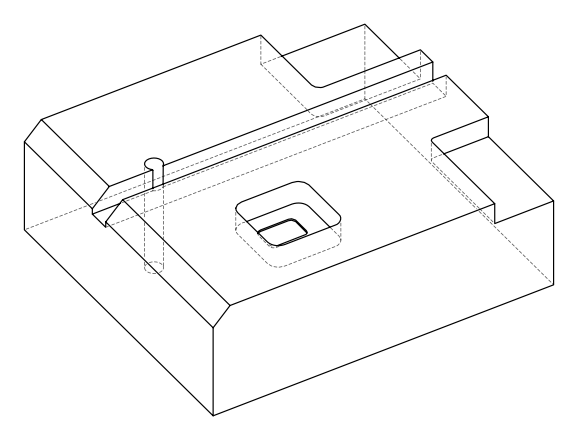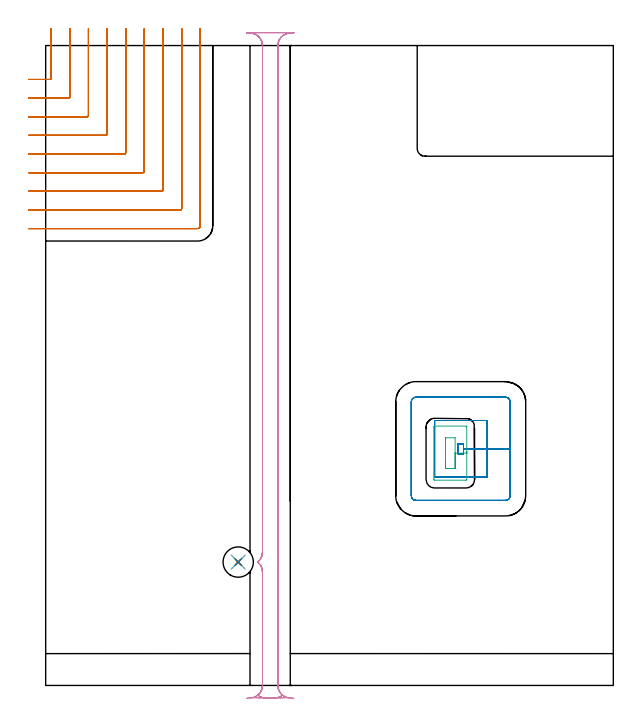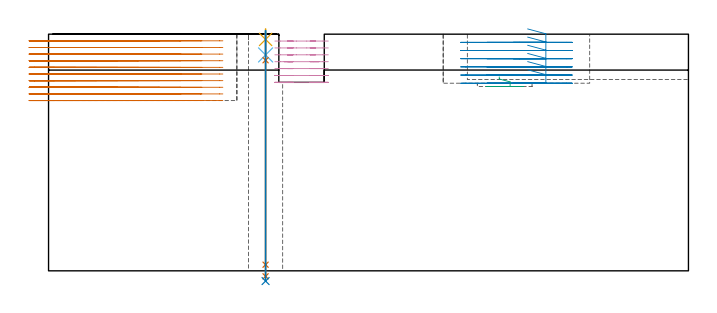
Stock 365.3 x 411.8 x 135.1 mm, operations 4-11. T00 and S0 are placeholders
(PLAN: 11 operations, 9 tool changes, 118.7 min)
(1 AREA_MILL | FG_CHAMFER_SURFACE | UGT0205_001 | 8.66 min | 29299 mm3)
(2 AREA_MILL_1 | FG_CHAMFER_SURFACE_1 | UGT0205_001 | 13.55 min | 45353 mm3)
(3 MILL_CORNER_NOTCH_RECTANGULAR | CORNER_NOTCH_RECTANGULAR | NXT0201_009 | Follow Part, ap 2, ae 75% | 47.07 min | 232614 mm3)
(4 MILL_CORNER_NOTCH_RECTANGULAR_1 | CORNER_NOTCH_RECTANGULAR_1 | NXT0201_012 | Follow Part, ap 4, ae 75% | 28.29 min | 511788 mm3)
(5 MILL_RECTANGULAR_POCKET | POCKET_RECTANGULAR_STRAIGHT | UGT0201_136 | Follow Part, ap 5, ae 75% | 6.44 min | 198214 mm3)
(6 MILL_RECTANGULAR_POCKET_1 | POCKET_RECTANGULAR_STRAIGHT_1 | NXT0201_013 | Follow Part, ap 2.5, ae 75% | 0.44 min | 2610 mm3)
(7 MILL_RECTANGULAR_SLOT | SLOT_RECTANGULAR | NXT0201_012 | Follow Part, ap 4, ae 75% | 12.87 min | 290735 mm3)
(8 SPOT_DRILL | STEP1HOLE | NXT0321_9005460120000 | 0.05 min | 194 mm3)
(9 DRILL_BLIND_HOLE_INTO_CENTER | STEP1HOLE | UGT0301_198 | 0.06 min | 540 mm3)
(10 GUN_DRILL_THROUGH_HOLE | STEP1HOLE | UGT0307_003 | 0.65 min | 4569 mm3)
(11 SPADE_DRILL_TO_ENLARGE_THROUGH_HOLE | STEP1HOLE | UGT0306_010 | 0.57 min | 33753 mm3)
(TOOL UGT0205_001 | Chamfer Mill 20 x 3 x 45 deg. | D20 FL50 Z2)
(TOOL NXT0201_009 | ENDMILL 8mm [2P460-0800-NA 1630] | D8 FL26 Z6)
(TOOL NXT0201_012 | ENDMILL 16mm [2P460-1600-NA 1630] | D16 FL38 Z6)
(TOOL UGT0201_136 | Carbide End Mill 20.0 | D20 FL30 Z4)
(TOOL NXT0201_013 | ENDMILL 10mm | D10 FL30 Z4)
(TOOL NXT0321_9005460120000 | NC Spot Drill, 142deg, 12mm, Carbide, Uncoated | D12 PA142 FL30 Z2)
(TOOL UGT0301_198 | Twist Drill 7.9 mm | D7.9 PA118 FL73 Z2)
(TOOL UGT0307_003 | Gun Drill 7 mm | D7 PA130 FL24 Z1)
(TOOL UGT0306_010 | Spade Drill 19.5mm | D19.5 PA132 FL10 Z2)
(OP 4 MILL_CORNER_NOTCH_RECTANGULAR_1)
G17 G21 G94 G90
T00 M6
G54
G17 G0 G90 X-11. Y390. S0 M3
G43 Z145.1 H1
Z131.31
G94 G1 X-8. F250.
X2.707 F500.
G3 X3.5 Y390.793 R0.8
G1 Y419.8
Y422.8 F250.
G0 Z145.1
X-11. Y378.
Z131.31
G1 X-8.
X14.706 F500.
G3 X15.5 Y378.794 R0.8
G1 Y419.8
Y422.8 F250.
G0 Z145.1
X-11. Y366.
Z131.31
G1 X-8.
X26.706 F500.
G3 X27.5 Y366.794 R0.8
G1 Y419.8
Y422.8 F250.
G0 Z145.1
X-11. Y354.
Z131.31
G1 X-8.
X38.706 F500.
G3 X39.5 Y354.794 R0.8
G1 Y419.8
Y422.8 F250.
G0 Z145.1
X-11. Y342.
Z131.31
G1 X-8.
X50.705 F500.
G3 X51.5 Y342.795 R0.8
G1 Y419.8
Y422.8 F250.
G0 Z145.1
X-11. Y330.
Z131.31
G1 X-8.
X62.705 F500.
G3 X63.5 Y330.795 R0.8
G1 Y419.8
Y422.8 F250.
G0 Z145.1
X-11. Y318.
Z131.31
G1 X-8.
X74.705 F500.
G3 X75.5 Y318.795 R0.8
G1 Y419.8
Y422.8 F250.
G0 Z145.1
X-11. Y306.
Z131.31
G1 X-8.
X86.704 F500.
G3 X87.5 Y306.796 R0.8
G1 Y419.8
Y422.8 F250.
G0 Z145.1
X-11. Y294.
Z131.31
G1 X-8.
X97.7 F500.
G3 X99.5 Y295.8 R1.8
G1 Y419.8
Y422.8 F250.
G0 Z145.1
X-11. Y390.
Z127.52
G1 X-8.
X2.707 F500.
G3 X3.5 Y390.793 R0.8
G1 Y419.8
Y422.8 F250.
G0 Z145.1
X-11. Y378.
Z127.52
G1 X-8.
X14.706 F500.
G3 X15.5 Y378.794 R0.8
G1 Y419.8
Y422.8 F250.
G0 Z145.1
X-11. Y366.
Z127.52
G1 X-8.
X26.706 F500.
G3 X27.5 Y366.794 R0.8
G1 Y419.8
Y422.8 F250.
G0 Z145.1
X-11. Y354.
Z127.52
G1 X-8.
X38.706 F500.
G3 X39.5 Y354.794 R0.8
G1 Y419.8
Y422.8 F250.
G0 Z145.1
X-11. Y342.
Z127.52
G1 X-8.
X50.705 F500.
G3 X51.5 Y342.795 R0.8
G1 Y419.8
Y422.8 F250.
G0 Z145.1
X-11. Y330.
Z127.52
G1 X-8.
X62.705 F500.
G3 X63.5 Y330.795 R0.8
G1 Y419.8
Y422.8 F250.
G0 Z145.1
X-11. Y318.
Z127.52
G1 X-8.
X74.705 F500.
G3 X75.5 Y318.795 R0.8
G1 Y419.8
Y422.8 F250.
G0 Z145.1
X-11. Y306.
Z127.52
G1 X-8.
X86.704 F500.
G3 X87.5 Y306.796 R0.8
G1 Y419.8
Y422.8 F250.
G0 Z145.1
X-11. Y294.
Z127.52
G1 X-8.
X97.7 F500.
G3 X99.5 Y295.8 R1.8
G1 Y419.8
Y422.8 F250.
G0 Z145.1
X-11. Y390.
Z123.73
G1 X-8.
X2.707 F500.
G3 X3.5 Y390.793 R0.8
G1 Y419.8
Y422.8 F250.
G0 Z145.1
X-11. Y378.
Z123.73
G1 X-8.
X14.706 F500.
G3 X15.5 Y378.794 R0.8
G1 Y419.8
Y422.8 F250.
G0 Z145.1
X-11. Y366.
Z123.73
G1 X-8.
X26.706 F500.
G3 X27.5 Y366.794 R0.8
G1 Y419.8
Y422.8 F250.
G0 Z145.1
X-11. Y354.
Z123.73
G1 X-8.
X38.706 F500.
G3 X39.5 Y354.794 R0.8
G1 Y419.8
Y422.8 F250.
G0 Z145.1
X-11. Y342.
Z123.73
G1 X-8.
X50.705 F500.
G3 X51.5 Y342.795 R0.8
G1 Y419.8
Y422.8 F250.
G0 Z145.1
X-11. Y330.
Z123.73
G1 X-8.
X62.705 F500.
G3 X63.5 Y330.795 R0.8
G1 Y419.8
Y422.8 F250.
G0 Z145.1
X-11. Y318.
Z123.73
G1 X-8.
X74.705 F500.
G3 X75.5 Y318.795 R0.8
G1 Y419.8
Y422.8 F250.
G0 Z145.1
X-11. Y306.
Z123.73
G1 X-8.
X86.704 F500.
G3 X87.5 Y306.796 R0.8
G1 Y419.8
Y422.8 F250.
G0 Z145.1
X-11. Y294.
Z123.73
G1 X-8.
X97.7 F500.
G3 X99.5 Y295.8 R1.8
G1 Y419.8
Y422.8 F250.
G0 Z145.1
X-11. Y390.
Z119.94
G1 X-8.
X2.707 F500.
G3 X3.5 Y390.793 R0.8
G1 Y419.8
Y422.8 F250.
G0 Z145.1
X-11. Y378.
Z119.94
G1 X-8.
X14.706 F500.
G3 X15.5 Y378.794 R0.8
G1 Y419.8
Y422.8 F250.
G0 Z145.1
X-11. Y366.
Z119.94
G1 X-8.
X26.706 F500.
G3 X27.5 Y366.794 R0.8
G1 Y419.8
Y422.8 F250.
G0 Z145.1
X-11. Y354.
Z119.94
G1 X-8.
X38.706 F500.
G3 X39.5 Y354.794 R0.8
G1 Y419.8
Y422.8 F250.
G0 Z145.1
X-11. Y342.
Z119.94
G1 X-8.
X50.705 F500.
G3 X51.5 Y342.795 R0.8
G1 Y419.8
Y422.8 F250.
G0 Z145.1
X-11. Y330.
Z119.94
G1 X-8.
X62.705 F500.
G3 X63.5 Y330.795 R0.8
G1 Y419.8
Y422.8 F250.
G0 Z145.1
X-11. Y318.
Z119.94
G1 X-8.
X74.705 F500.
G3 X75.5 Y318.795 R0.8
G1 Y419.8
Y422.8 F250.
G0 Z145.1
X-11. Y306.
Z119.94
G1 X-8.
X86.704 F500.
G3 X87.5 Y306.796 R0.8
G1 Y419.8
Y422.8 F250.
G0 Z145.1
X-11. Y294.
Z119.94
G1 X-8.
X97.7 F500.
G3 X99.5 Y295.8 R1.8
G1 Y419.8
Y422.8 F250.
G0 Z145.1
X-11. Y390.
Z116.15
G1 X-8.
X2.707 F500.
G3 X3.5 Y390.793 R0.8
G1 Y419.8
Y422.8 F250.
G0 Z145.1
X-11. Y378.
Z116.15
G1 X-8.
X14.706 F500.
G3 X15.5 Y378.794 R0.8
G1 Y419.8
Y422.8 F250.
G0 Z145.1
X-11. Y366.
Z116.15
G1 X-8.
X26.706 F500.
G3 X27.5 Y366.794 R0.8
G1 Y419.8
Y422.8 F250.
G0 Z145.1
X-11. Y354.
Z116.15
G1 X-8.
X38.706 F500.
G3 X39.5 Y354.794 R0.8
G1 Y419.8
Y422.8 F250.
G0 Z145.1
X-11. Y342.
Z116.15
G1 X-8.
X50.705 F500.
G3 X51.5 Y342.795 R0.8
G1 Y419.8
Y422.8 F250.
G0 Z145.1
X-11. Y330.
Z116.15
G1 X-8.
X62.705 F500.
G3 X63.5 Y330.795 R0.8
G1 Y419.8
Y422.8 F250.
G0 Z145.1
X-11. Y318.
Z116.15
G1 X-8.
X74.705 F500.
G3 X75.5 Y318.795 R0.8
G1 Y419.8
Y422.8 F250.
G0 Z145.1
X-11. Y306.
Z116.15
G1 X-8.
X86.704 F500.
G3 X87.5 Y306.796 R0.8
G1 Y419.8
Y422.8 F250.
G0 Z145.1
X-11. Y294.
Z116.15
G1 X-8.
X97.7 F500.
G3 X99.5 Y295.8 R1.8
G1 Y419.8
Y422.8 F250.
G0 Z145.1
X-11. Y390.
Z112.36
G1 X-8.
X2.707 F500.
G3 X3.5 Y390.793 R0.8
G1 Y419.8
Y422.8 F250.
G0 Z145.1
X-11. Y378.
Z112.36
G1 X-8.
X14.706 F500.
G3 X15.5 Y378.794 R0.8
G1 Y419.8
Y422.8 F250.
G0 Z145.1
X-11. Y366.
Z112.36
G1 X-8.
X26.706 F500.
G3 X27.5 Y366.794 R0.8
G1 Y419.8
Y422.8 F250.
G0 Z145.1
X-11. Y354.
Z112.36
G1 X-8.
X38.706 F500.
G3 X39.5 Y354.794 R0.8
G1 Y419.8
Y422.8 F250.
G0 Z145.1
X-11. Y342.
Z112.36
G1 X-8.
X50.705 F500.
G3 X51.5 Y342.795 R0.8
G1 Y419.8
Y422.8 F250.
G0 Z145.1
X-11. Y330.
Z112.36
G1 X-8.
X62.705 F500.
G3 X63.5 Y330.795 R0.8
G1 Y419.8
Y422.8 F250.
G0 Z145.1
X-11. Y318.
Z112.36
G1 X-8.
X74.705 F500.
G3 X75.5 Y318.795 R0.8
G1 Y419.8
Y422.8 F250.
G0 Z145.1
X-11. Y306.
Z112.36
G1 X-8.
X86.704 F500.
G3 X87.5 Y306.796 R0.8
G1 Y419.8
Y422.8 F250.
G0 Z145.1
X-11. Y294.
Z112.36
G1 X-8.
X97.7 F500.
G3 X99.5 Y295.8 R1.8
G1 Y419.8
Y422.8 F250.
G0 Z145.1
X-11. Y390.
Z108.57
G1 X-8.
X2.707 F500.
G3 X3.5 Y390.793 R0.8
G1 Y419.8
Y422.8 F250.
G0 Z145.1
X-11. Y378.
Z108.57
G1 X-8.
X14.706 F500.
G3 X15.5 Y378.794 R0.8
G1 Y419.8
Y422.8 F250.
G0 Z145.1
X-11. Y366.
Z108.57
G1 X-8.
X26.706 F500.
G3 X27.5 Y366.794 R0.8
G1 Y419.8
Y422.8 F250.
G0 Z145.1
X-11. Y354.
Z108.57
G1 X-8.
X38.706 F500.
G3 X39.5 Y354.794 R0.8
G1 Y419.8
Y422.8 F250.
G0 Z145.1
X-11. Y342.
Z108.57
G1 X-8.
X50.705 F500.
G3 X51.5 Y342.795 R0.8
G1 Y419.8
Y422.8 F250.
G0 Z145.1
X-11. Y330.
Z108.57
G1 X-8.
X62.705 F500.
G3 X63.5 Y330.795 R0.8
G1 Y419.8
Y422.8 F250.
G0 Z145.1
X-11. Y318.
Z108.57
G1 X-8.
X74.705 F500.
G3 X75.5 Y318.795 R0.8
G1 Y419.8
Y422.8 F250.
G0 Z145.1
X-11. Y306.
Z108.57
G1 X-8.
X86.704 F500.
G3 X87.5 Y306.796 R0.8
G1 Y419.8
Y422.8 F250.
G0 Z145.1
X-11. Y294.
Z108.57
G1 X-8.
X97.7 F500.
G3 X99.5 Y295.8 R1.8
G1 Y419.8
Y422.8 F250.
G0 Z145.1
X-11. Y390.
Z104.78
G1 X-8.
X2.707 F500.
G3 X3.5 Y390.793 R0.8
G1 Y419.8
Y422.8 F250.
G0 Z145.1
X-11. Y378.
Z104.78
G1 X-8.
X14.706 F500.
G3 X15.5 Y378.794 R0.8
G1 Y419.8
Y422.8 F250.
G0 Z145.1
X-11. Y366.
Z104.78
G1 X-8.
X26.706 F500.
G3 X27.5 Y366.794 R0.8
G1 Y419.8
Y422.8 F250.
G0 Z145.1
X-11. Y354.
Z104.78
G1 X-8.
X38.706 F500.
G3 X39.5 Y354.794 R0.8
G1 Y419.8
Y422.8 F250.
G0 Z145.1
X-11. Y342.
Z104.78
G1 X-8.
X50.705 F500.
G3 X51.5 Y342.795 R0.8
G1 Y419.8
Y422.8 F250.
G0 Z145.1
X-11. Y330.
Z104.78
G1 X-8.
X62.705 F500.
G3 X63.5 Y330.795 R0.8
G1 Y419.8
Y422.8 F250.
G0 Z145.1
X-11. Y318.
Z104.78
G1 X-8.
X74.705 F500.
G3 X75.5 Y318.795 R0.8
G1 Y419.8
Y422.8 F250.
G0 Z145.1
X-11. Y306.
Z104.78
G1 X-8.
X86.704 F500.
G3 X87.5 Y306.796 R0.8
G1 Y419.8
Y422.8 F250.
G0 Z145.1
X-11. Y294.
Z104.78
G1 X-8.
X97.7 F500.
G3 X99.5 Y295.8 R1.8
G1 Y419.8
Y422.8 F250.
G0 Z145.1
X-11. Y390.
Z100.99
G1 X-8.
X2.707 F500.
G3 X3.5 Y390.793 R0.8
G1 Y419.8
Y422.8 F250.
G0 Z145.1
X-11. Y378.
Z100.99
G1 X-8.
X14.706 F500.
G3 X15.5 Y378.794 R0.8
G1 Y419.8
Y422.8 F250.
G0 Z145.1
X-11. Y366.
Z100.99
G1 X-8.
X26.706 F500.
G3 X27.5 Y366.794 R0.8
G1 Y419.8
Y422.8 F250.
G0 Z145.1
X-11. Y354.
Z100.99
G1 X-8.
X38.706 F500.
G3 X39.5 Y354.794 R0.8
G1 Y419.8
Y422.8 F250.
G0 Z145.1
X-11. Y342.
Z100.99
G1 X-8.
X50.705 F500.
G3 X51.5 Y342.795 R0.8
G1 Y419.8
Y422.8 F250.
G0 Z145.1
X-11. Y330.
Z100.99
G1 X-8.
X62.705 F500.
G3 X63.5 Y330.795 R0.8
G1 Y419.8
Y422.8 F250.
G0 Z145.1
X-11. Y318.
Z100.99
G1 X-8.
X74.705 F500.
G3 X75.5 Y318.795 R0.8
G1 Y419.8
Y422.8 F250.
G0 Z145.1
X-11. Y306.
Z100.99
G1 X-8.
X86.704 F500.
G3 X87.5 Y306.796 R0.8
G1 Y419.8
Y422.8 F250.
G0 Z145.1
X-11. Y294.
Z100.99
G1 X-8.
X97.7 F500.
G3 X99.5 Y295.8 R1.8
G1 Y419.8
Y422.8 F250.
G0 Z145.1
X-11. Y390.
Z97.2
G1 X-8.
X2.707 F500.
G3 X3.5 Y390.793 R0.8
G1 Y419.8
Y422.8 F250.
G0 Z145.1
X-11. Y378.
Z97.2
G1 X-8.
X14.706 F500.
G3 X15.5 Y378.794 R0.8
G1 Y419.8
Y422.8 F250.
G0 Z145.1
X-11. Y366.
Z97.2
G1 X-8.
X26.706 F500.
G3 X27.5 Y366.794 R0.8
G1 Y419.8
Y422.8 F250.
G0 Z145.1
X-11. Y354.
Z97.2
G1 X-8.
X38.706 F500.
G3 X39.5 Y354.794 R0.8
G1 Y419.8
Y422.8 F250.
G0 Z145.1
X-11. Y342.
Z97.2
G1 X-8.
X50.705 F500.
G3 X51.5 Y342.795 R0.8
G1 Y419.8
Y422.8 F250.
G0 Z145.1
X-11. Y330.
Z97.2
G1 X-8.
X62.705 F500.
G3 X63.5 Y330.795 R0.8
G1 Y419.8
Y422.8 F250.
G0 Z145.1
X-11. Y318.
Z97.2
G1 X-8.
X74.705 F500.
G3 X75.5 Y318.795 R0.8
G1 Y419.8
Y422.8 F250.
G0 Z145.1
X-11. Y306.
Z97.2
G1 X-8.
X86.704 F500.
G3 X87.5 Y306.796 R0.8
G1 Y419.8
Y422.8 F250.
G0 Z145.1
X-11. Y294.
Z97.2
G1 X-8.
X97.7 F500.
G3 X99.5 Y295.8 R1.8
G1 Y419.8
Y422.8 F250.
G0 Z145.1
M5
M2
(OP 5 MILL_RECTANGULAR_POCKET)
G17 G21 G94 G90
T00 M6
G54
G17 G0 G90 X273.488 Y134.1 S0 M3
G43 Z145.1 H0
Z138.1
G94 G1 X283.9 Z135.31 F250.
Y152.3 Z130.433
X268.9
Y155.5 F500.
X265.3
Y149.1
X268.9
Y152.3
X283.9
Y170.5
X250.3
Y134.1
X283.9
Y152.3
X298.9
Y182.5
G3 X295.9 Y185.5 R3.
G1 X238.3
G3 X235.3 Y182.5 R3.
G1 Y122.1
G3 X238.3 Y119.1 R3.
G1 X295.9
G3 X298.9 Y122.1 R3.
G1 Y152.3
Y153.3
G0 X273.488 Y134.1 Z133.433
G1 X283.9 Z130.643 F250.
Y152.3 Z125.767
X268.9
Y155.5 F500.
X265.3
Y149.1
X268.9
Y152.3
X283.9
Y170.5
X250.3
Y134.1
X283.9
Y152.3
X298.9
Y182.5
G3 X295.9 Y185.5 R3.
G1 X238.3
G3 X235.3 Y182.5 R3.
G1 Y122.1
G3 X238.3 Y119.1 R3.
G1 X295.9
G3 X298.9 Y122.1 R3.
G1 Y152.3
Y153.3
G0 X273.488 Y134.1 Z128.767
G1 X283.9 Z125.977 F250.
Y152.3 Z121.1
X268.9
Y155.5 F500.
X265.3
Y149.1
X268.9
Y152.3
X283.9
Y170.5
X250.3
Y134.1
X283.9
Y152.3
X298.9
Y182.5
G3 X295.9 Y185.5 R3.
G1 X238.3
G3 X235.3 Y182.5 R3.
G1 Y122.1
G3 X238.3 Y119.1 R3.
G1 X295.9
G3 X298.9 Y122.1 R3.
G1 Y152.3
Y153.3
G0 X273.488 Y134.1 Z124.1
G1 X283.9 Z121.31 F250.
Y152.3 Z116.433
X268.9
Y155.5 F500.
X265.3
Y149.1
X268.9
Y152.3
X283.9
Y170.5
X250.3
Y134.1
X283.9
Y152.3
X298.9
Y182.5
G3 X295.9 Y185.5 R3.
G1 X238.3
G3 X235.3 Y182.5 R3.
G1 Y122.1
G3 X238.3 Y119.1 R3.
G1 X295.9
G3 X298.9 Y122.1 R3.
G1 Y152.3
Y153.3
G0 X273.488 Y134.1 Z119.433
G1 X283.9 Z116.643 F250.
Y152.3 Z111.767
X268.9
Y155.5 F500.
X265.3
Y149.1
X268.9
Y152.3
X283.9
Y170.5
X250.3
Y134.1
X283.9
Y152.3
X298.9
Y182.5
G3 X295.9 Y185.5 R3.
G1 X238.3
G3 X235.3 Y182.5 R3.
G1 Y122.1
G3 X238.3 Y119.1 R3.
G1 X295.9
G3 X298.9 Y122.1 R3.
G1 Y152.3
Y153.3
G0 X273.488 Y134.1 Z114.767
G1 X283.9 Z111.977 F250.
Y152.3 Z107.1
X268.9
Y155.5 F500.
X265.3
Y149.1
X268.9
Y152.3
X283.9
Y170.5
X250.3
Y134.1
X283.9
Y152.3
X298.9
Y182.5
G3 X295.9 Y185.5 R3.
G1 X238.3
G3 X235.3 Y182.5 R3.
G1 Y122.1
G3 X238.3 Y119.1 R3.
G1 X295.9
G3 X298.9 Y122.1 R3.
G1 Y152.3
Y153.3
G0 Z145.1
M5
M2
(OP 6 MILL_RECTANGULAR_POCKET_1)
G17 G21 G94 G90
T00 M6
G54
G17 G0 G90 X257.3 Y143.995 S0 M3
G43 Z145.1 H0
Z110.692
G94 G1 Y139.6 Z109.514 F250.
X263.5 Z107.853
Y149.5 Z105.2
Y159.4 F500.
X257.3
Y139.6
X263.5
Y149.5
X271.
Y166.4
G3 X270.5 Y166.9 R0.5
G1 X250.3
G3 X249.8 Y166.4 R0.5
G1 Y132.6
G3 X250.3 Y132.1 R0.5
G1 X270.5
G3 X271. Y132.6 R0.5
G1 Y149.5
Y150.5
G0 Z145.1
M5
M2
(OP 7 MILL_RECTANGULAR_SLOT)
G17 G21 G94 G90
T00 M6
G54
G17 G0 G90 X129.204 Y420.03 S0 M3
G43 Z145.1 H1
Z131.171
G94 G1 X132.192 Y419.77 F250.
G2 X139.5 Y411.8 R8. F500.
G1 Y85.666
G2 X136.474 Y79.4 R8.
X139.5 Y73.134 R8.
G1 Y0.
G2 X136.5 Y-6.245 R8.
G3 X141.5 Y-8. R8.
G1 X147.4
G3 X152.4 Y-6.245 R8.
G2 X149.4 Y0. R8.
G1 Y411.8
G2 X156.708 Y419.77 R8.
G1 X159.696 Y420.03 F250.
G0 X129.204 Z127.243
G1 X132.192 Y419.77
G2 X139.5 Y411.8 R8. F500.
G1 Y85.666
G2 X136.474 Y79.4 R8.
X139.5 Y73.134 R8.
G1 Y0.
G2 X136.5 Y-6.245 R8.
G3 X141.5 Y-8. R8.
G1 X147.4
G3 X152.4 Y-6.245 R8.
G2 X149.4 Y0. R8.
G1 Y411.8
G2 X156.708 Y419.77 R8.
G1 X159.696 Y420.03 F250.
G0 X129.204 Z123.314
G1 X132.192 Y419.77
G2 X139.5 Y411.8 R8. F500.
G1 Y85.666
G2 X136.474 Y79.4 R8.
X139.5 Y73.134 R8.
G1 Y0.
G2 X136.462 Y-6.275 R8.
G3 X141.424 Y-8. R8.
G1 X147.487
G3 X152.444 Y-6.28 R8.
G2 X149.4 Y0. R8.
G1 Y411.8
G2 X156.708 Y419.77 R8.
G1 X159.696 Y420.03 F250.
G0 X129.204 Z119.386
G1 X132.192 Y419.77
G2 X139.5 Y411.8 R8. F500.
G1 Y85.666
G2 X136.474 Y79.4 R8.
X139.5 Y73.134 R8.
G1 Y0.
G2 X134.587 Y-7.381 R8.
G1 X134.575 Y-7.408
G3 X137.595 Y-8. R8.
G1 X151.267
G3 X154.333 Y-7.389 R8.
G2 X149.4 Y0. R8.
G1 Y411.8
G2 X156.708 Y419.77 R8.
G1 X159.696 Y420.03 F250.
G0 X129.204 Z115.457
G1 X132.192 Y419.77
G2 X139.5 Y411.8 R8. F500.
G1 Y85.666
G2 X136.474 Y79.4 R8.
X139.5 Y73.134 R8.
G1 Y0.
G2 X132.606 Y-7.923 R8.
G1 X132.603 Y-7.953
G3 X133.469 Y-8. R8.
G1 X155.571
G3 X156.358 Y-7.961 R8.
G1 X156.355 Y-7.931
G2 X149.4 Y0. R8.
G1 Y411.8
G2 X156.708 Y419.77 R8.
G1 X159.696 Y420.03 F250.
G0 Z145.1
X159.697 Y-8.23
Z111.529
G1 X156.708 Y-7.97
G2 X149.4 Y0. R8. F500.
G1 Y411.8
G2 X156.708 Y419.77 R8.
G1 X159.696 Y420.03 F250.
X129.204
X132.192 Y419.77
G2 X139.5 Y411.8 R8. F500.
G1 Y85.666
G2 X136.474 Y79.4 R8.
X139.5 Y73.134 R8.
G1 Y0.
G2 X132.192 Y-7.97 R8.
G1 X129.203 Y-8.23 F250.
G0 X159.697 Z107.6
G1 X156.708 Y-7.97
G2 X149.4 Y0. R8. F500.
G1 Y411.8
G2 X156.708 Y419.77 R8.
G1 X159.696 Y420.03 F250.
X129.204
X132.192 Y419.77
G2 X139.5 Y411.8 R8. F500.
G1 Y85.666
G2 X136.474 Y79.4 R8.
X139.5 Y73.134 R8.
G1 Y0.
G2 X132.192 Y-7.97 R8.
G1 X129.203 Y-8.23 F250.
G0 Z145.1
M5
M2
(OP 8 SPOT_DRILL)
G17 G21 G94 G90
T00 M6
G54
G17 G0 G90 X123.9 Y79.4 S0 M3
G43 Z145.1 H0
G94 G81 G98 Z132.1 F250. R138.1
G80
M5
M2
(OP 9 DRILL_BLIND_HOLE_INTO_CENTER)
G17 G21 G94 G90
T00 M6
G54
G17 G0 G90 X123.9 Y79.4 S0 M3
G43 Z145.1 H0
G94 G81 G98 Z123.25 F250. R137.1
G80
M5
M2
(OP 10 GUN_DRILL_THROUGH_HOLE)
G17 G21 G94 G90
T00 M6
G54
G17 G0 G90 X123.9 Y79.4 M8
G43 Z145.1 H0
Z135.696
S716 M3
G94 G1 Z120.221 F125. M26
G4 X.084
Z3.5 F250.
G4 X.084
Z-3.132 F125.
G4 X.084
M5
M9
G0 Z135.696
Z145.1
M2
(OP 11 SPADE_DRILL_TO_ENLARGE_THROUGH_HOLE)
G17 G21 G94 G90
T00 M6
G54
G17 G0 G90 X123.9 Y79.4 S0 M3
G43 Z145.1 H0
G94 G73 G98 Z-5.841 F250. Q17.618 R137.1
G80
M5
M2
